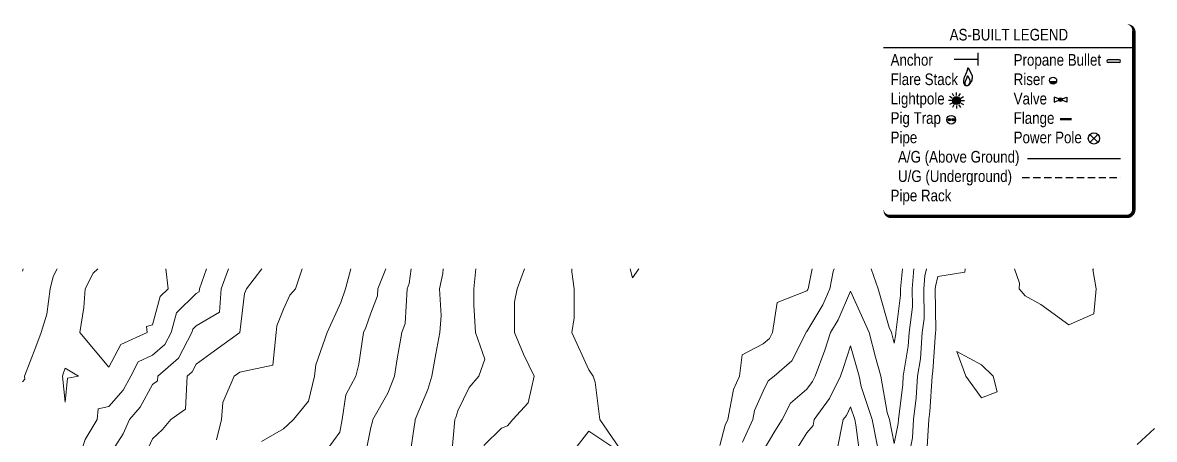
# Model space of a CAD drawing. Extents: x 303473 to 311369, y 5810487 to 5821147.
# Drawn here: x 307541 to 308514, y 5817157 to 5817515 of the extents above; entities that cross this region are included whole.
import ezdxf

# ---------------------------------------------------------------- set-up
doc = ezdxf.new("R2010")
doc.units = 0
doc.header["$LTSCALE"] = 5
doc.linetypes.add('POWERLINE5', pattern=[7.8, 2.4, -0.6, 0.6, -0.6, 0.6, -0.6, 2.4])
doc.linetypes.add('UG_PIPE', pattern=[1.875, 1.25, -0.625])
doc.layers.add('AS-PIPE-AG', color=7, linetype='Continuous', true_color=0x7d00fa)
for name, color, linetype in [('AS-PIPE-UG', 44, 'UG_PIPE'), ('AS-POWER-EXISTING', 72, 'POWERLINE5'), ('AS-SYMBOL', 7, 'Continuous'), ('CG-NOTES', 7, 'Continuous')]:
    doc.layers.add(name, color=color, linetype=linetype)
doc.layers.add('C-TOPO-MAJR', color=7, linetype='Continuous', lineweight=15, true_color=0xd3aa5f)
doc.layers.add('C-TOPO-MINR', color=7, linetype='Continuous', lineweight=13, true_color=0xe9d5af)
doc.styles.add('80L', font='ARIALN.TTF', dxfattribs={"height": 10})

# ---------------------------------------------------------------- blocks, each defined once
blk = doc.blocks.new('as-built legend')
blk.add_hatch(color=13).paths.add_polyline_path([(38.34, 16.13), (32.53, 16.13, 0.774597)])
h = blk.add_hatch(color=13)
h.dxf.hatch_style = 1
edge = h.paths.add_edge_path()
edge.add_arc((-47.68, -0.3), 3.41, 0, 360)
at = {"layer": 'AS-SYMBOL'}
h = blk.add_hatch(color=13, dxfattribs=at)
h.dxf.hatch_style = 1
h.paths.add_polyline_path([(-52.68, -16.7, 1), (-54.93, -16.7, 1)])
h = blk.add_hatch(color=13, dxfattribs=at)
h.dxf.hatch_style = 1
h.paths.add_polyline_path([(-51.67, -16.7, 1), (-49.42, -16.7, 1)])
at = {"color": 1}
blk.add_line((-110.33, 45.29), (104.8, 45.29), dxfattribs=at)
at = {"color": 13}
for p, q in [((92.28, 34.74), (82.68, 34.74)), ((92.28, 32.34), (82.68, 32.34)), ((32.53, 16.13), (38.34, 16.13)), ((-51.42, 1.85), (-53.65, 3.14)), ((-49.84, 3.43), (-51.13, 5.67)), ((-47.68, 4), (-47.68, 6.59)), ((-45.53, 3.43), (-44.24, 5.67)), ((-43.95, 1.85), (-41.71, 3.14)), ((36.2, 2.77), (36.2, -1.63)), ((40.25, 1.15), (36.2, 2.77)), ((43.14, 1.15), (47.2, 2.77)), ((47.2, 2.77), (47.2, -1.63)), ((-51.99, -0.3), (-54.58, -0.3)), ((-51.42, -2.46), (-53.65, -3.75)), ((-49.84, -4.04), (-51.13, -6.28)), ((-47.68, -4.61), (-47.68, -7.2)), ((-45.53, -4.04), (-44.24, -6.28)), ((-43.95, -2.46), (-41.71, -3.75)), ((-43.37, -0.3), (-40.79, -0.3)), ((36.2, -1.63), (40.25, 0)), ((47.2, -1.63), (43.14, 0))]:
    blk.add_line(p, q, dxfattribs=at)
at = {"color": 1, "flags": 128}
blk.add_lwpolyline([(-104.33, -99.93, 3, 3, 0), (98.8, -99.93, 3, 3, 0.414214), (104.8, -93.93, 3, 3, 0), (104.8, 59.29, 3, 0, 0.414214), (98.8, 65.29, 0, 0, 0), (-104.33, 65.29, 0, 0, 0.414214), (-110.33, 59.29, 0, 0, 0), (-110.33, -93.93, 0, 3, 0.414214)], format="xyseb", close=True, dxfattribs=at)
at = {"color": 13, "flags": 128}
for points in [[(-37.58, 12.69), (-37.79, 12.59), (-38, 12.5), (-38.23, 12.43), (-38.46, 12.38), (-38.69, 12.35), (-38.92, 12.34), (-39.14, 12.35), (-39.36, 12.38), (-39.56, 12.44), (-39.75, 12.51), (-39.94, 12.61), (-40.11, 12.74), (-40.27, 12.88), (-40.42, 13.06), (-40.57, 13.25), (-40.71, 13.48), (-40.85, 13.72), (-40.97, 14), (-41.09, 14.29), (-41.19, 14.62), (-41.28, 14.97), (-41.34, 15.35), (-41.38, 15.76), (-41.39, 16.19), (-41.37, 16.65), (-41.33, 17.13), (-41.26, 17.62), (-41.16, 18.11), (-41.05, 18.61), (-40.93, 19.1), (-40.79, 19.57), (-40.64, 20.02), (-40.49, 20.45), (-40.33, 20.85), (-40.16, 21.23), (-39.99, 21.59), (-39.82, 21.95), (-39.65, 22.3), (-39.47, 22.66), (-39.3, 23.01), (-39.12, 23.38), (-38.95, 23.76), (-38.79, 24.14), (-38.63, 24.53), (-38.48, 24.92), (-38.35, 25.3), (-38.24, 25.69), (-38.15, 26.07), (-38.07, 26.44), (-38.02, 26.79), (-37.98, 27.12), (-37.94, 27.41), (-37.9, 27.65), (-37.87, 27.84), (-37.82, 27.97), (-37.75, 28.02), (-37.67, 27.99), (-37.57, 27.89), (-37.46, 27.73), (-37.34, 27.52), (-37.21, 27.28), (-37.08, 27.01), (-36.95, 26.74), (-36.82, 26.46), (-36.7, 26.2), (-36.58, 25.94), (-36.46, 25.69), (-36.34, 25.45), (-36.22, 25.21), (-36.1, 24.96), (-35.98, 24.71), (-35.84, 24.45), (-35.7, 24.18), (-35.55, 23.9), (-35.4, 23.62), (-35.24, 23.33), (-35.09, 23.05), (-34.94, 22.77), (-34.8, 22.5), (-34.67, 22.24), (-34.55, 21.99), (-34.45, 21.75), (-34.36, 21.53), (-34.28, 21.31), (-34.22, 21.11), (-34.17, 20.9), (-34.13, 20.7), (-34.11, 20.51), (-34.11, 20.31), (-34.12, 20.11), (-34.13, 19.91), (-34.16, 19.71), (-34.19, 19.5), (-34.22, 19.29), (-34.25, 19.08), (-34.27, 18.86), (-34.29, 18.63), (-34.31, 18.4), (-34.33, 18.16), (-34.35, 17.92), (-34.38, 17.68), (-34.42, 17.44), (-34.47, 17.2), (-34.54, 16.96), (-34.62, 16.73), (-34.73, 16.5), (-34.84, 16.27), (-34.97, 16.05), (-35.1, 15.84), (-35.24, 15.63), (-35.37, 15.43), (-35.5, 15.24), (-35.63, 15.05), (-35.75, 14.88), (-35.86, 14.71), (-35.97, 14.54), (-36.08, 14.37), (-36.19, 14.21), (-36.3, 14.05), (-36.41, 13.89), (-36.53, 13.72), (-36.65, 13.56), (-36.78, 13.4), (-36.92, 13.24), (-37.07, 13.08), (-37.22, 12.94), (-37.4, 12.81)], [(-38.04, 12.55), (-38.16, 12.49), (-38.28, 12.44), (-38.4, 12.4), (-38.53, 12.37), (-38.66, 12.36), (-38.79, 12.35), (-38.92, 12.36), (-39.04, 12.37), (-39.15, 12.4), (-39.26, 12.45), (-39.36, 12.5), (-39.45, 12.57), (-39.54, 12.65), (-39.63, 12.75), (-39.71, 12.86), (-39.79, 12.99), (-39.87, 13.12), (-39.94, 13.28), (-40, 13.44), (-40.06, 13.63), (-40.11, 13.82), (-40.14, 14.04), (-40.17, 14.26), (-40.17, 14.5), (-40.16, 14.76), (-40.14, 15.03), (-40.1, 15.3), (-40.05, 15.58), (-39.98, 15.86), (-39.91, 16.14), (-39.84, 16.4), (-39.75, 16.65), (-39.67, 16.89), (-39.58, 17.11), (-39.49, 17.33), (-39.39, 17.53), (-39.29, 17.73), (-39.2, 17.93), (-39.1, 18.13), (-39, 18.33), (-38.9, 18.53), (-38.81, 18.74), (-38.71, 18.96), (-38.63, 19.18), (-38.55, 19.39), (-38.47, 19.61), (-38.41, 19.83), (-38.36, 20.04), (-38.32, 20.24), (-38.29, 20.44), (-38.26, 20.63), (-38.24, 20.79), (-38.22, 20.92), (-38.2, 21.03), (-38.17, 21.1), (-38.14, 21.13), (-38.09, 21.11), (-38.04, 21.06), (-37.97, 20.97), (-37.91, 20.85), (-37.83, 20.72), (-37.76, 20.57), (-37.69, 20.41), (-37.61, 20.26), (-37.54, 20.11), (-37.48, 19.97), (-37.41, 19.83), (-37.35, 19.69), (-37.28, 19.55), (-37.21, 19.42), (-37.14, 19.28), (-37.07, 19.13), (-36.99, 18.98), (-36.9, 18.82), (-36.82, 18.66), (-36.73, 18.51), (-36.64, 18.35), (-36.56, 18.19), (-36.48, 18.04), (-36.41, 17.89), (-36.34, 17.75), (-36.29, 17.62), (-36.23, 17.5), (-36.19, 17.38), (-36.16, 17.26), (-36.13, 17.15), (-36.11, 17.03), (-36.1, 16.92), (-36.1, 16.81), (-36.1, 16.7), (-36.11, 16.59), (-36.12, 16.48), (-36.14, 16.36), (-36.16, 16.24), (-36.17, 16.12), (-36.19, 16), (-36.2, 15.87), (-36.21, 15.74), (-36.22, 15.61), (-36.23, 15.48), (-36.25, 15.34), (-36.27, 15.21), (-36.3, 15.07), (-36.33, 14.94), (-36.38, 14.81), (-36.44, 14.68), (-36.51, 14.55), (-36.58, 14.43), (-36.65, 14.31), (-36.73, 14.19), (-36.8, 14.08), (-36.88, 13.97), (-36.95, 13.87), (-37.01, 13.77), (-37.08, 13.67), (-37.14, 13.58), (-37.2, 13.49), (-37.26, 13.4), (-37.32, 13.31), (-37.39, 13.22), (-37.45, 13.12), (-37.52, 13.03), (-37.59, 12.94), (-37.67, 12.85), (-37.75, 12.77), (-37.84, 12.69), (-37.94, 12.61)]]:
    blk.add_lwpolyline(points, close=True, dxfattribs=at)
at = {"color": 13, "const_width": 2, "flags": 128}
blk.add_lwpolyline([(41.29, -16.19), (46.29, -16.19), (51.29, -16.19)], dxfattribs=at)
at = {"color": 13}
for centre, radius in [((35.43, 16.88), 3), ((-47.68, -0.3), 3.41), ((41.7, 0.57), 1.56), ((41.7, 0.57), 0.55)]:
    blk.add_circle(centre, radius, dxfattribs=at)
for centre, start, end in [((82.68, 33.54), 90, 270), ((92.28, 33.54), 270, 90)]:
    blk.add_arc(centre, 1.2, start, end, dxfattribs=at)
at = {"layer": 'AS-PIPE-AG', "flags": 128}
blk.add_lwpolyline([(13.42, -50.16), (93.42, -50.16)], dxfattribs=at)
at = {"layer": 'AS-PIPE-UG', "flags": 128}
blk.add_lwpolyline([(8.96, -66.48), (93.34, -66.48)], dxfattribs=at)
at = {"layer": 'AS-POWER-EXISTING', "linetype": 'Continuous'}
for p, q in [((73.96, -36.16), (67.1, -29.45)), ((67.1, -36.24), (73.96, -29.53))]:
    blk.add_line(p, q, dxfattribs=at)
blk.add_circle((70.49, -32.85), 4.8, dxfattribs=at)
at = {"layer": 'AS-SYMBOL', "color": 72}
blk.add_line((-28.86, 29.87), (-28.86, 40.87), dxfattribs=at)
at = {"layer": 'AS-SYMBOL', "color": 72, "flags": 128}
blk.add_lwpolyline([(-49.49, 35.37), (-28.86, 35.37)], dxfattribs=at)
at = {"layer": 'AS-SYMBOL', "color": 13}
for centre, radius in [((-52.17, -16.72), 3.75), ((-53.8, -16.7), 1.12), ((-50.54, -16.7), 1.12)]:
    blk.add_circle(centre, radius, dxfattribs=at)
at = {"insert": (-60.3, 61.42), "char_height": 10, "attachment_point": 1, "style": '80L'}
blk.add_mtext_dynamic_manual_height_columns('\\pi6.80782;AS-BUILT LEGEND', width=114.8298, gutter_width=45, heights=[0], dxfattribs=at)
at = {"layer": 'CG-NOTES', "char_height": 10, "attachment_point": 1, "style": '80L'}
for s, insert, width in [('Anchor\\PFlare Stack\\PLightpole\\PPig Trap\\PPipe\\P  A/G (Above Ground)\\P  U/G (Underground)\\PPipe Rack', (-104.29, 39.73), 110.2091), ('Propane Bullet\\PRiser\\PValve\\PFlange\\PPower Pole', (1.51, 39.73), 85.1819)]:
    blk.add_mtext(s, dxfattribs=dict(at, insert=insert, width=width))

msp = doc.modelspace()

# ---------------------------------------------------------------- linework, layer by layer
at = {"layer": 'C-TOPO-MAJR', "linetype": 'Continuous', "lineweight": 15, "flags": 128}
for points, elevation in [([(307707.301, 5817156.193), (307711.742, 5817173.555), (307712.766, 5817188.228), (307722.754, 5817211.055), (307725.466, 5817213.028), (307727.439, 5817214.462), (307755.741, 5817220.253), (307758.688, 5817248.555), (307759.382, 5817254.111), (307764.939, 5817268.556), (307770.524, 5817280.47), (307775.44, 5817286.055), (307780.921, 5817303.179)], 2315), ([(307909.469, 5817141.525), (307912.38, 5817173.555), (307913.123, 5817175.371), (307914.939, 5817181.061), (307924.721, 5817201.273), (307932.938, 5817211.055), (307938.101, 5817225.393), (307930.084, 5817248.555), (307928.714, 5817272.28), (307928.714, 5817286.055), (307930.461, 5817303.179)], 2310), ([(308306.924, 5817303.179), (308305.336, 5817286.055), (308305.543, 5817270.451), (308302.723, 5817248.555), (308301.907, 5817236.587), (308297.687, 5817211.055), (308297.206, 5817203.788), (308293.525, 5817173.555), (308293.32, 5817170.174), (308289.939, 5817152.934), (308285.855, 5817173.555), (308283.783, 5817179.711), (308278.365, 5817211.055), (308273.775, 5817227.218), (308268.304, 5817248.555), (308252.439, 5817283.91), (308241.678, 5817259.316), (308235.251, 5817248.555), (308230.334, 5817233.16), (308222.004, 5817211.055), (308219.672, 5817206.322), (308214.939, 5817199.717), (308200.698, 5817187.795), (308193.712, 5817173.555), (308187.467, 5817163.527), (308177.439, 5817146.605)], 2305)]:
    msp.add_lwpolyline(points, dxfattribs=dict(at, elevation=elevation))
at = {"layer": 'C-TOPO-MINR', "linetype": 'Continuous', "lineweight": 13, "flags": 128}
for points, elevation in [([(307541.257, 5817303.179), (307540.796, 5817301.226)], 2317), ([(307570.584, 5817303.179), (307566.96, 5817296.534), (307564.483, 5817286.055), (307561.712, 5817264.282), (307556.694, 5817248.555), (307552.244, 5817236.25), (307542.386, 5817211.055), (307542.684, 5817208.31), (307540.796, 5817206.123)], 2318), ([(307540.796, 5817089.804), (307545.361, 5817093.133), (307549.722, 5817098.555), (307556.873, 5817119.121), (307577.439, 5817123.556), (307583.569, 5817129.925), (307587.721, 5817136.055), (307594.608, 5817156.386), (307604.843, 5817173.555), (307605.728, 5817182.766), (307614.939, 5817184.725), (307627.072, 5817198.922), (307633.69, 5817211.055), (307640.186, 5817223.308), (307652.439, 5817228.99), (307662.986, 5817238.008), (307668.51, 5817248.555), (307673.115, 5817265.378), (307689.939, 5817281.888), (307692.556, 5817283.438), (307692.752, 5817286.055), (307698.745, 5817303.179)], 2318), ([(307605.497, 5817303.179), (307601.546, 5817299.448), (307594.559, 5817286.055), (307593.509, 5817269.984), (307589.937, 5817248.555), (307614.939, 5817218.552), (307625.335, 5817238.159), (307647.751, 5817248.555), (307647.266, 5817253.728), (307652.439, 5817255.078), (307659.097, 5817279.397), (307665.881, 5817286.055), (307663.943, 5817303.179)], 2319), ([(307614.939, 5817142.104), (307627.126, 5817161.367), (307632.666, 5817173.555), (307641.778, 5817184.216), (307652.439, 5817203.764), (307656.672, 5817206.821), (307656.888, 5817211.055), (307674.705, 5817226.289), (307686.366, 5817248.555), (307687.134, 5817251.36), (307689.939, 5817254.112), (307709.998, 5817265.996), (307711.502, 5817286.055), (307715.634, 5817297.86), (307717.679, 5817303.179)], 2317), ([(307645.877, 5817142.617), (307652.439, 5817157.054), (307661.034, 5817164.96), (307668.305, 5817173.555), (307680.866, 5817182.628), (307682.313, 5817211.055), (307686.424, 5817214.57), (307689.939, 5817221.281), (307705.728, 5817232.766), (307727.439, 5817248.553), (307727.441, 5817248.553), (307727.441, 5817248.555), (307731.607, 5817281.887), (307733.21, 5817286.055), (307746.381, 5817303.179)], 2316), ([(307746.189, 5817154.805), (307764.939, 5817165.522), (307769.028, 5817169.466), (307773.59, 5817173.555), (307786.482, 5817189.512), (307791.583, 5817211.055), (307792.845, 5817220.649), (307802.436, 5817248.555), (307802.437, 5817248.557), (307802.439, 5817248.559), (307814.225, 5817274.269), (307818.304, 5817286.055), (307822.894, 5817303.1), (307822.938, 5817303.179)], 2314), ([(307802.439, 5817147.693), (307813.31, 5817162.684), (307815.371, 5817173.555), (307818.67, 5817194.824), (307827.154, 5817211.055), (307829.71, 5817221.283), (307833.688, 5817248.555), (307835.653, 5817252.841), (307839.939, 5817265.223), (307845.89, 5817280.103), (307846.188, 5817286.055), (307853.038, 5817303.179)], 2313), ([(307835.049, 5817140.945), (307839.939, 5817166.733), (307841.535, 5817171.959), (307841.769, 5817173.555), (307854.586, 5817196.408), (307860.32, 5817211.055), (307862.581, 5817225.913), (307866.604, 5817248.555), (307869.7, 5817256.294), (307871.189, 5817286.055), (307872.975, 5817290.519), (307874.882, 5817303.179)], 2312), ([(307873.448, 5817140.046), (307877.439, 5817167.322), (307878.218, 5817172.776), (307878.289, 5817173.555), (307888.931, 5817199.563), (307892.6, 5817211.055), (307895.847, 5817230.147), (307899.45, 5817248.555), (307900.399, 5817263.094), (307899.073, 5817286.055), (307901.843, 5817299.151), (307902.19, 5817303.179)], 2311), ([(307937.316, 5817151.178), (307952.439, 5817166.3), (307957.669, 5817168.325), (307962.218, 5817173.555), (307975.45, 5817188.044), (307980.564, 5817211.055), (307971.19, 5817229.804), (307963.69, 5817248.555), (307963.69, 5817274.804), (307965.939, 5817286.055), (307972.106, 5817303.179)], 2309), ([(308015.308, 5817148.186), (308027.439, 5817163.555), (308057.439, 5817143.555), (308036.813, 5817173.555), (308032.79, 5817205.704), (308031.184, 5817211.055), (308027.439, 5817216.406), (308012.925, 5817248.555), (308014.94, 5817261.054), (308014.94, 5817286.055), (308012.925, 5817300.569), (308012.925, 5817303.179)], 2308), ([(308070.575, 5817303.179), (308064.939, 5817295.431), (308063.116, 5817303.179)], 2307), ([(308139.939, 5817151.394), (308144.718, 5817168.776), (308146.903, 5817173.555), (308151.685, 5817199.308), (308157.044, 5817211.055), (308159.275, 5817229.219), (308177.439, 5817238.736), (308182.726, 5817243.268), (308185.37, 5817248.555), (308189.314, 5817274.18), (308214.939, 5817284.31), (308215.591, 5817285.403), (308215.877, 5817286.055), (308219.301, 5817303.179)], 2307), ([(308238.234, 5817303.179), (308237.595, 5817300.899), (308234.627, 5817286.055), (308228.634, 5817272.359), (308214.939, 5817249.426), (308214.315, 5817249.179), (308214.219, 5817248.555), (308201.958, 5817224.036), (308186.813, 5817211.055), (308181.711, 5817206.783), (308177.439, 5817198.076), (308169.757, 5817181.237), (308168.331, 5817173.555), (308159.423, 5817154.07)], 2306), ([(308296.99, 5817303.179), (308295.402, 5817286.055), (308295.476, 5817280.518), (308291.36, 5817248.555), (308291.269, 5817247.225), (308289.939, 5817239.178), (308287.534, 5817248.555), (308285.577, 5817252.917), (308276.189, 5817286.055), (308270.196, 5817303.179)], 2306), ([(308317.743, 5817303.179), (308316.302, 5817297.192), (308315.27, 5817286.055), (308315.61, 5817260.384), (308314.087, 5817248.555), (308312.545, 5817225.949), (308310.083, 5817211.055), (308308.834, 5817192.159), (308306.569, 5817173.555), (308305.615, 5817157.879), (308301.335, 5817136.055)], 2304), ([(308350.831, 5817303.179), (308350.749, 5817300.245), (308327.439, 5817296.603), (308325.393, 5817288.101), (308325.203, 5817286.055), (308325.677, 5817250.317), (308325.45, 5817248.555), (308323.183, 5817215.311), (308322.48, 5817211.055), (308320.463, 5817180.531), (308319.613, 5817173.555), (308317.91, 5817145.584)], 2303), ([(308393.25, 5817303.179), (308397.601, 5817290.893), (308397.44, 5817286.055), (308402.439, 5817280.057), (308416.074, 5817272.42), (308439.939, 5817254.957), (308461.549, 5817264.445), (308463.549, 5817286.055), (308460.773, 5817302.721), (308461.21, 5817303.179)], 2302), ([(308275.588, 5817150.406), (308271.004, 5817173.555), (308261.394, 5817202.1), (308259.846, 5817211.055), (308252.439, 5817237.144), (308246.123, 5817217.371), (308243.743, 5817211.055), (308234.235, 5817191.759), (308221.189, 5817173.555), (308220.148, 5817168.346), (308214.939, 5817162.191), (308204.909, 5817146.085)], 2304), ([(308261.311, 5817136.055), (308257.07, 5817168.924), (308256.153, 5817173.555), (308252.439, 5817184.586), (308248.797, 5817177.197), (308246.188, 5817173.555), (308240.98, 5817147.514)], 2303), ([(308513.546, 5817165.986), (308498.869, 5817152.125)], 2302)]:
    msp.add_lwpolyline(points, dxfattribs=dict(at, elevation=elevation))
for points, elevation in [([(308364.939, 5817220.696), (308343.847, 5817232.147), (308351.442, 5817211.055), (308364.939, 5817192.309), (308378.436, 5817197.558), (308374.864, 5817211.055), (308364.939, 5817220.696)], 2303), ([(307577.439, 5817217.674), (307575.681, 5817212.813), (307574.993, 5817211.055), (307577.439, 5817188.546), (307579.413, 5817209.081), (307588.693, 5817211.055), (307577.439, 5817217.674)], 2319)]:
    msp.add_lwpolyline(points, close=True, dxfattribs=dict(at, elevation=elevation))

# ---------------------------------------------------------------- block references
at = {"layer": 'CG-NOTES', "xscale": 0.99991684, "yscale": 0.99991684, "zscale": 0.99991684}
msp.add_blockref('as-built legend', (308391.098, 5817448.243), dxfattribs=at)

doc.saveas('drawing.dxf')
